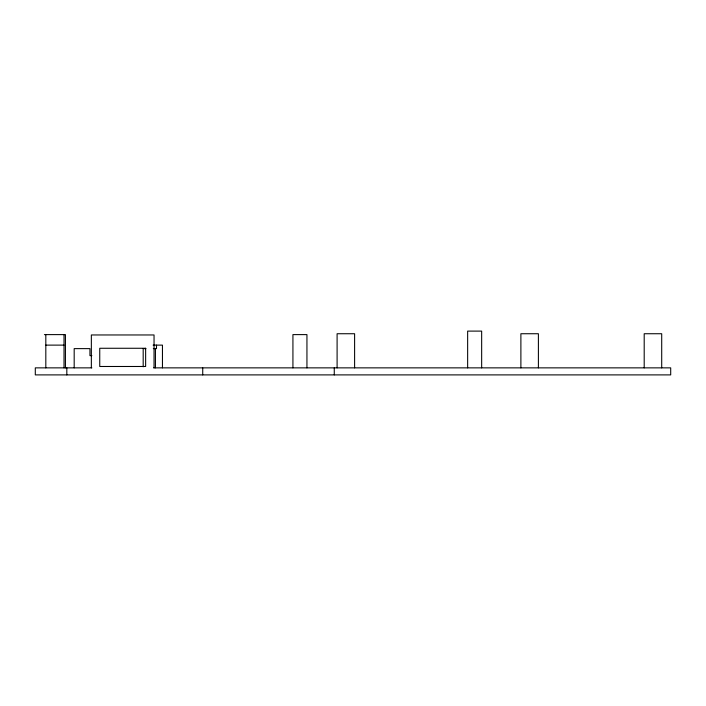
<?xml version="1.0" encoding="UTF-8"?>
<svg xmlns="http://www.w3.org/2000/svg" width="706" height="706" viewBox="0 0 706 706"><rect width="100%" height="100%" fill="white"/><g stroke="black" fill="none" stroke-linecap="round" stroke-linejoin="round"><path stroke-width="1.06" d="M44.407 334.609L65.429 334.609L65.429 367.861M45.819 345.119L64.017 345.119M153.123 345.119L162.451 345.119L162.451 367.861M145.877 348.623L143.186 348.623L143.186 366.785M153.317 348.623L156.494 348.623L156.494 345.119M91.868 355.63L89.944 355.63L89.944 348.623L74.183 348.623L74.183 367.861M91.868 367.861L35.3 367.861L35.3 374.895L670.7 374.895L670.7 367.861L153.696 367.861M661.707 367.861L661.707 333.735L644.199 333.735L644.199 367.861M538.396 367.861L538.396 333.735L520.887 333.735L520.887 367.861M481.66 367.861L481.66 331.105L467.646 331.105L467.646 367.861M354.606 367.861L354.606 333.735L337.097 333.735L337.097 367.861M334.265 367.861L334.265 374.895M306.942 367.861L306.942 334.609L292.928 334.609L292.928 367.861M202.728 367.861L202.728 374.895M155.444 348.623L155.444 367.861M154.04 367.861L154.04 334.962L91.348 334.962L91.348 367.861M66.823 367.861L66.823 374.895M64.017 334.609L64.017 367.861M45.819 334.609L45.819 367.861M145.639 348.27L99.749 348.27L99.749 366.485L145.639 366.485L145.639 348.27"/></g></svg>
